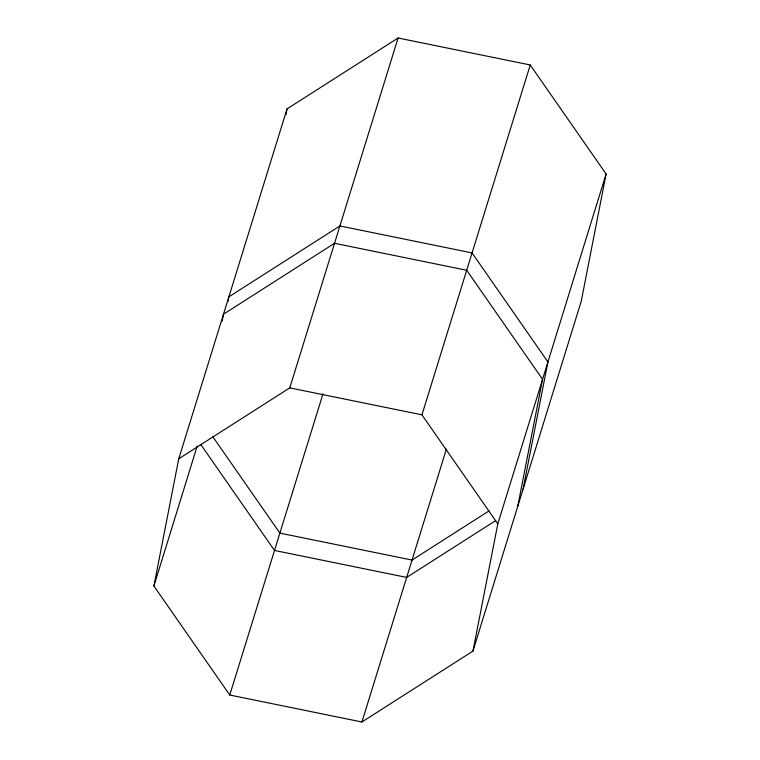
<?xml version="1.0" encoding="UTF-8"?>
<svg xmlns="http://www.w3.org/2000/svg" width="760" height="760" viewBox="0 0 760 760"><rect width="100%" height="100%" fill="white"/><g stroke="black" fill="none" stroke-linecap="round" stroke-linejoin="round"><path stroke-width="1.14" d="M153.891 585.998L178.752 458.774L287.052 108.898L398.088 38L530.242 64.971L606.109 174.002L581.248 301.226L472.948 651.101L361.912 722L229.757 695.029L153.891 585.998L197.239 445.94M222.148 321.138L223.506 314.194L334.533 243.295L466.697 270.265L542.564 379.297L517.702 506.531M227.971 301.473L228.874 296.846L339.91 225.948L472.065 252.918L547.931 361.95L523.07 489.174M285.922 114.684L287.052 108.898M472.948 651.101L497.809 523.878L606.109 174.002M178.752 458.774L289.778 387.875L398.088 38M229.757 695.029L322.99 393.841M497.809 523.878L421.942 414.837L530.242 64.971M361.912 722L446.386 449.112M489.06 510.891L412.034 560.072L279.88 533.111L212.819 436.734M495.691 520.581L406.666 577.419L274.512 550.458L200.668 444.344M289.778 387.875L421.942 414.837"/></g></svg>
